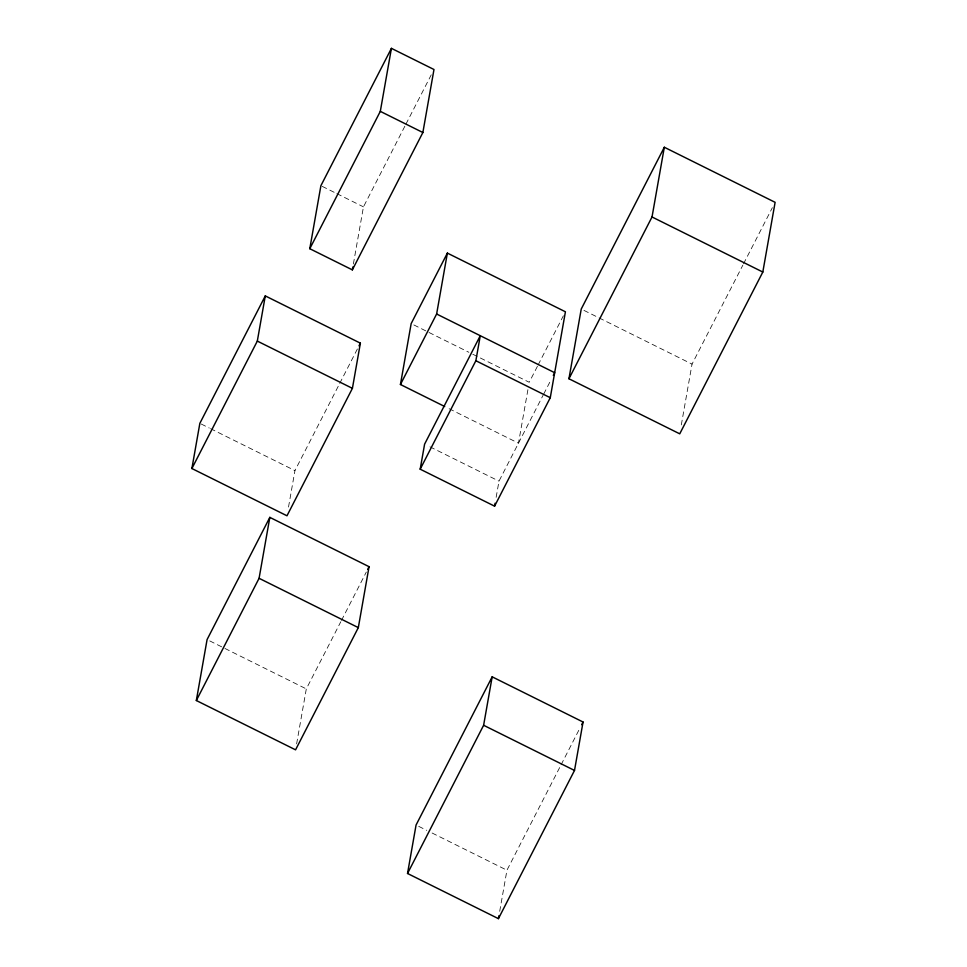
<?xml version="1.0" encoding="UTF-8"?>
<svg xmlns="http://www.w3.org/2000/svg" width="967" height="967" viewBox="0 0 967 967"><rect width="100%" height="100%" fill="white"/><g stroke="black" fill="none" stroke-linecap="round" stroke-linejoin="round"><path stroke-width="0.73" stroke-dasharray="4.83 3.63" d="M288.517 507.046L294.947 470.603L339.03 384.745M353.378 264.003L363.459 206.865L405.221 125.517M296.615 743.889L306.309 688.903L340.795 621.757M496.144 497.328L498.996 481.143L543.067 395.298M527.909 389.701L518.481 443.188L446.041 407.18M499.709 911.313L506.95 870.215L560.425 766.069M681.312 424.936L692.034 364.112L742.849 265.163M405.91 124.175L431.246 74.834M339.719 383.403L357.621 348.531M341.484 620.403L366.3 572.065M537.422 366.312L529.227 382.279L470.192 352.943M538.099 364.982L563.374 315.774M543.684 394.113L551.263 379.342M743.526 263.822L772.367 207.663M561.114 764.728L580.309 727.341M583.947 310.383L692.034 364.112M322.229 186.365L335.525 192.977M336.854 193.642L363.459 206.865M413.852 324.936L468.85 352.278M430.001 446.851L498.996 481.143M201.196 424.005L209.235 428.006M210.564 428.671L294.947 470.603M209.766 640.916L306.309 688.903M418.735 826.362L426.761 830.351M432.104 833.01L506.95 870.215"/><path stroke-width="1.45" d="M191.889 468.524L199.855 423.341L265.284 295.902L360.377 343.164L352.411 388.347L286.981 515.786L191.889 468.524L257.319 341.085L265.284 295.902M196.337 700.519L207.083 639.574L269.829 517.369L369.056 566.686L358.322 627.619L295.564 749.836L196.337 700.519L259.083 578.302L269.829 517.369M309.791 248.712L320.899 185.7L391.417 48.35L433.978 69.503L422.869 132.515L352.351 269.866L309.791 248.712L380.309 111.362L391.417 48.35M352.351 269.866L352.87 266.94M444.699 406.515L400.435 384.503L411.168 323.594L447.37 253.1L565.417 311.785L550.271 397.715L494.584 506.164L420.186 469.188L424.598 444.167L480.273 335.706L475.861 360.727L420.186 469.188M400.435 384.503L436.625 314.009L447.37 253.1M407.53 873.479L416.064 825.032L492.167 676.827L583.053 722.011L574.507 770.445L498.416 918.65L407.53 873.479L483.621 725.274L492.167 676.827M494.584 506.164L495.104 503.227M568.947 378.762L581.24 309.041L664.317 147.25L775.111 202.321L762.818 272.041L679.741 433.832L568.947 378.762L652.024 216.971L664.317 147.25M498.416 918.65L498.924 915.713M358.999 345.848L360.377 343.164M367.678 569.37L369.056 566.686M553.305 375.365L554.683 372.694L436.625 314.009M581.675 724.67L583.053 722.011M652.024 216.971L762.818 272.041M380.309 111.362L422.869 132.515M475.861 360.727L550.271 397.715M257.319 341.085L352.411 388.347M259.083 578.302L358.322 627.619M483.621 725.274L574.507 770.445"/></g></svg>
